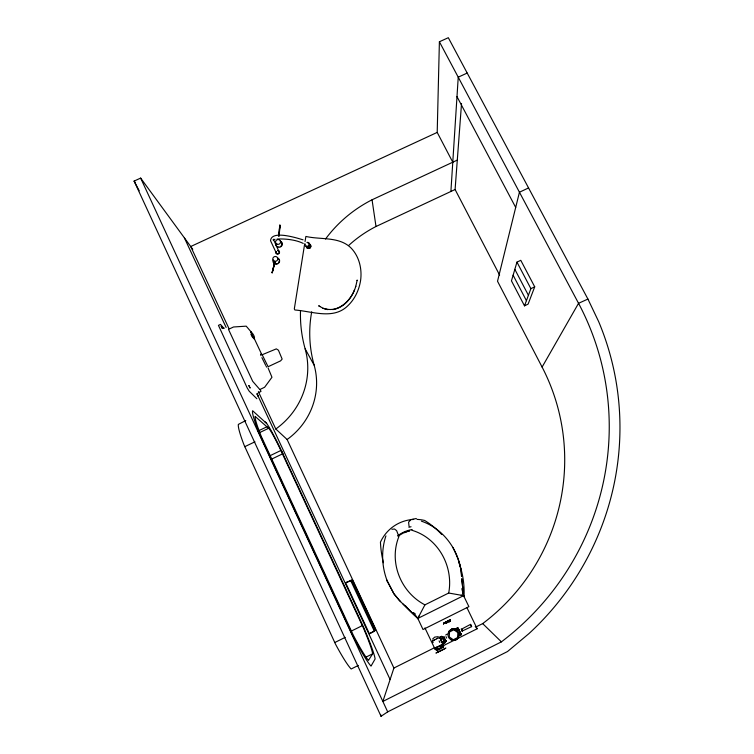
<?xml version="1.0" encoding="UTF-8"?>
<svg xmlns="http://www.w3.org/2000/svg" width="754" height="754" viewBox="0 0 754 754"><rect width="100%" height="100%" fill="white"/><g stroke="black" fill="none" stroke-linecap="round" stroke-linejoin="round"><path stroke-width="1.13" d="M443.983 623.049C442.485 626.791 444.634 620.382 444.69 623.096M448.244 621.296L448.781 620.419L447.98 621.042M452.777 162.204L437.207 132.412L439.394 41.772L448.31 37.7L587.922 299.065L598.667 321.628A281.129 276.416 -29.7 0 1 528.874 633.671L507.508 651.541L387.688 711.87L381.043 716.3L134.118 181.073L140.649 178.095L192.779 249.329M415.237 613.869L413.409 612.738L417.782 618.327L423.022 629.533L468.903 606.65L463.569 595.66L448.705 593.03C453.738 566.311 438.168 537.932 411.825 530.25M391.882 529.27L394.549 529.025L396.651 530.693L398.885 536.612C388.64 562.05 400.628 592.163 424.917 604.859L417.763 618.469L463.569 595.66L461.825 588.667M457.876 632.597L457.593 637.582L453.267 639.741L449.243 636.923L449.535 631.956L453.851 629.797L457.885 632.615M450.901 191.469L458.234 77.172L467.197 73.053M499.6 275.05L455.096 189.508L461.533 103.458M446.802 621.626C445.397 625.236 447.047 620.551 445.991 621.993M445.671 622.455L445.671 621.899L445.972 622.323M444.191 622.889C443.38 624.293 445.19 621.645 444.568 623.011M441.429 644.962L441.561 644.717A5.466 3.204 62.5 0 1 442.475 644.321C447.094 646.866 436.161 651.908 437.744 646.828C443.126 643.379 440.76 650.9 436.924 650.127M447.631 621.004L447.122 622.7M278.726 235.974L279.791 225.05L278.895 236.04M279.037 236.059L280.139 225.55M450.081 620.58L450.355 619.628M279.48 229.565L279.988 225.078M445.162 622.502L444.69 622.955L445.001 622.512M446.085 623.162L446.462 622.078L446.114 623.19M304.663 243.891L294.314 308.895L294.88 309.998C312.024 311.261 333.24 319.969 347.651 305.936C354.785 299.272 359.064 290.073 360.591 280.507C362.165 269.15 359.366 256.944 351.439 248.405C339.677 236.228 320.902 239.932 305.888 236.445L305.031 241.582M418.894 616.131L417.763 618.469M448.102 621.277L447.989 621.051M450.364 619.637L449.95 620.58C448.8 618.883 450.147 622.05 448.677 621.984M442.325 642.691C442.843 645.405 442.108 640.702 444.672 641.984A4.477 2.648 -26.4 0 1 445.058 642.766L442.89 643.85A4.477 2.648 -26.6 0 1 442.494 643.068C441.919 644.406 446.547 643.454 444.521 641.55M357.085 280.554L357.198 280.036L355.69 286.746M447.037 622.719L447.216 621.155L447.122 621.871M272.807 269.96L274.861 261.685L272.175 272.863L272.712 269.979M272.986 269.857L275.012 261.704L272.147 272.844L272.891 269.989M458.272 636.338L457.791 638.148L455.887 639.957L453.314 640.382L450.769 639.307M448.536 633.228L449.016 631.418L450.92 629.609L453.484 629.185L455.18 629.901M445.605 622.295L445.284 622.474M458.375 629.222C458.847 626.687 454.605 628.27 456.5 629.901L456.17 629.383L455.868 629.948M385.916 535.887C381.053 550.448 381.712 566.64 387.207 580.929M516.961 262.128L511.457 280.856L524.501 305.841L528.102 304.116L534.718 286.831L520.778 260.318L516.961 262.128L530.882 288.659L524.501 305.841M445.152 622.484L445.388 622.173M447.131 622.323L447.122 621.56M258.377 391.656L275.794 429.007L287.114 439.507L393.908 668.035L382.862 701.437L501.401 641.861A270.422 265.87 -29.6 0 0 578.544 303.306L439.394 41.772M446.34 621.692L446.811 621.503M447.603 620.966L447.273 621.503M449.846 621.39L450.072 620.57M448.658 632.823L448.894 632.125M447.97 620.796L447.471 621.607L447.999 620.778M355.784 286.303C352.608 297.142 344.493 307.736 332.778 309.621M450.129 620.976L449.638 621.626M353.522 292.203L354.559 289.668M457.065 630.74L458.715 629.91L460.119 632.38M435.765 647.601L436.246 647.328L435.473 648.289L436.641 650.184A5.466 3.186 62.9 0 0 437.556 649.797L436.434 647.45A5.485 3.186 62.6 0 0 435.529 647.846L435.473 648.289M448.649 620.457L448.573 621.06M445.275 622.455L444.907 622.813M448.696 621.098L449.224 620.146L448.922 620.551M445.982 622.333L446.217 621.861M440.864 639.807C447.329 649.43 441.147 632.323 442.711 637.648M458.649 633.586L460.072 632.719L459.638 631.381M476.415 626.734L482.683 623.605A204.579 202.336 -37.1 0 0 542.098 367.066L578.544 303.306L587.922 299.065M353.409 292.363C348.471 302.75 337.076 312.354 324.993 308.735M445.586 622.587L445.84 621.946M448.687 621.993L449.789 620.608L449.648 621.645M372.627 653.822L368.461 660.363L367.961 659.769A63.138 5.438 65.1 0 1 353.409 635.405L261.421 436.726A54.712 4.741 64.3 0 1 255.116 416.397L269.329 428.932A24.797 2.008 64.3 0 1 279.809 448.206L363.23 627.582A44.58 3.666 65.1 0 1 372.504 653.049L372.627 653.822L365.605 657.318M273.212 240.14L273.598 239.546M444.464 641.437C444.219 636.564 438.564 639.401 442.193 642.578M445.416 622.22L445.972 621.843M459.054 635.302A5.57 3.845 -27 0 0 459.205 635.509L461.09 634.84L460.279 632.71M456.179 628.459L456.01 628.883A5.57 3.827 -27 0 0 456.472 629.844L458.366 629.175L457.461 627.752M432.579 639.072L434.728 637.102L438.291 636.659M448.884 621.739L449.865 620.693M374.38 631.277L375.652 629.769L352.42 580.043L345.634 582.757L369.394 633.756L374.38 631.277L350.582 580.316M460.967 635.038L461.128 634.585A5.57 3.845 -27.6 0 0 460.637 633.596L459.148 630.363M440.053 637.026L439.846 637.46A4.467 2.658 -26.6 0 0 439.902 637.667C439.752 639.769 443.267 638.487 442.391 637.083A4.467 2.658 -26.4 0 0 442.023 636.376L440.053 637.026L440.619 639.222M442.202 637.592L441.816 636.348M369.394 633.756L375.021 630.514L351.515 580.184L345.634 582.757M410.421 520.175L408.593 522.145L409.045 526.358M458.743 634.237C459.902 631.466 462.202 635.98 460.411 633.435M455.897 639.618L457.697 637.893M449.384 631.522L450.581 630.372M444.926 648.402C447.857 647.507 431.542 655.433 437.933 651.861M436.161 649.948L436.792 650.071M440.864 645.236L442.966 644.557M441.721 644.727C439.139 646.546 444.455 647.827 442.881 647.036A5.448 3.204 62.8 0 0 443.588 646.659L442.881 644.613M445.708 635.019L447.16 634.142M441.561 644.859L442.362 644.331L441.561 644.727M437.904 646.725L440.025 645.622M470.524 624.378L471.618 626.621L462.73 630.796L461.853 628.987L470.524 624.378L470.93 625.179M437.574 638.336L438.611 637.809M441.382 647.469L441.901 647.196M439.978 645.697L440.967 645.132M440.609 645.858L441.137 645.584M436.689 638.789L437.82 638.223M436.82 638.742L434.606 639.844M435.859 653.058L445.897 648.035M358.282 665.443L351.157 668.996L350.619 668.421A63.213 6.588 65.3 0 1 335.568 644.265L244.07 445.039A54.778 5.74 64.4 0 1 238.358 424.398L245.785 420.553M440.091 637.111L441.58 636.367M393.908 668.035L434.643 647.648M442.636 646.046L455.19 639.76M457.282 638.713L477.169 628.761L466.962 607.715M424.917 604.859L448.705 593.03M351.006 631.249L362.372 625.603M334.672 642.587L345.181 637.375M350.487 580.995L352.42 580.043M434.728 639.769L432.815 640.702M438.017 646.678L436.236 647.469M269.791 455.821L280.884 450.487M271.374 459.243L282.477 453.899M436.952 647.677L437.405 647.46M437.989 648.977L442.947 646.366M437.716 649.288L438.168 649.062M257.783 431.156L267.114 426.689M258.556 433.107L268.801 428.206M244.72 446.707L254.937 441.806M530.882 288.659L534.718 286.831M258.236 392.73L260.978 391.43L260.281 389.695M261.016 354.107L260.535 354.333L261.007 355.709M528.563 187.935L519.44 192.223L497.527 281.242L542.098 367.066M228.594 329.3L233.523 326.982L246.219 326.162L250.78 331.515L252.42 334.625M433.852 640.203L432.56 640.768L433.116 642.606M348.979 245.182A123.731 120.593 0.6 0 1 376.001 226.502L455.096 189.508M325.511 239.046A133.59 129.763 0.4 0 1 372.052 199.791L457.292 160.102M437.141 647.102L435.755 647.677M437.207 132.412L190.715 246.52L229.028 328.687M275.05 239.254L273.363 239.876L273.382 239.235L279.046 251.723M224.343 328.178L223.325 328.32M411.788 519.383L416.349 518.507M451.184 629.807L453.616 629.401L455.228 630.08M453.465 640.014L455.086 639.75M262.232 354.71L276.341 348.876L278.424 350.205L282.156 359.083L280.573 360.883L268.094 366.727L262.241 354.842M277.142 239.018C285.841 238.632 296.105 239.847 303.24 243.429M451.533 628.77L455.388 629.062M461.194 595.198L463.569 595.66M256.869 398.734L249.225 391.232L247.18 387.905L218.443 325.36L220.479 324.399L223.599 327.971M322.957 308.226L324.804 308.716M327.924 309.64L323.277 308.405L318.659 305.766L320.101 306.586M421.411 521.155C444.417 528.969 460.449 552.23 461.561 576.273M451.966 639.722L453.305 640.184M303.07 239.838C296.822 237.981 271.336 229.791 270.535 240.705L276.209 252.844M266.68 423.512L252.637 410.751A60.537 5.24 64.3 0 0 260.554 436.406L352.731 635.537A69.151 5.957 65.1 0 0 371.025 666.112L375.096 658.996A50.348 4.138 65.1 0 0 363.126 626.188L281.515 450.835M400.61 601.673L394.069 594.095L386.717 580.043L393.795 593.521L399.036 600.156L418.479 619.062L402.975 603.954M482.683 623.605L501.401 641.861M475.227 626.461L477.169 628.761M135.522 182.939L134.118 181.073L139.207 190.781M440.449 638.93L440.967 639.948L440.119 638.11L440.383 638.657M443.927 636.734L444.087 637.111M300.507 310.497A133.59 129.763 0.4 0 0 305.144 348.866L314.145 365.172A69.406 67.068 -32 0 1 287.114 439.507M458.884 634.953L459.657 635.688M456.981 96.625L515.698 207.435M266.143 366.274L266.577 367.094M514.841 269.357L528.422 295.295M513.116 275.219L526.424 300.667M471.618 626.621L471.212 625.829M445.85 640.796L446.198 641.484L445.84 640.712M462.343 630.759L461.637 629.298M261.902 357.632L265.691 365.36M445.614 640.306L445.963 641.041M461.938 630.589L462.438 631.607L461.175 629.006M460.411 633.002L460.798 633.794L460.355 632.879M445.312 639.684L445.699 640.495M441.721 641.531L442.494 643.077M459.346 630.778L458.328 628.676L459.035 630.137M458.253 629.392L458.47 629.844M457.16 630.495L456.933 630.014M459.026 635.264L458.79 634.727M458.573 629.185L457.961 627.978A5.58 3.827 -27.5 0 1 458.385 628.893L458.602 629.241M459.959 632.936L460.194 633.426M445.36 639.788L444.596 638.195M439.846 642.474L439.092 640.891M445.982 636.649L446.66 638.082M441.269 640.655L442.485 643.134L442.344 642.634M424.936 627.912L435.312 649.712L435.086 647.639M444.247 637.46L444.634 638.28M442.353 638.035L442.579 638.525M440.854 638.779L441.09 639.269M253.401 336.718L261.732 354.437M268.094 367.98L271.968 377.264L264.626 387.254L259.847 389.535L252.703 381.326L228.745 329.922M443.974 636.876L444.332 637.63M445.68 640.363L445.953 640.947M184.4 237.887L226.134 327.49M256.944 393.635L390.11 679.533M283.221 454.492L280.177 448.027A30.235 2.45 64.3 0 0 267.444 424.577L266.539 423.324A30.235 2.45 64.3 0 0 264.861 421.863M140.649 178.095L387.688 711.87M452.871 547.366C457.207 556.414 461.344 565.868 461.505 576.065M380.619 714.415L381.043 716.3M372.052 199.791L376.001 226.502M461.787 578.525L463.606 596.593L461.825 579.345M314.145 365.172A123.731 120.593 0.6 0 1 311.713 311.807M305.144 348.866A75.004 72.233 -31.2 0 1 275.794 429.007M277.868 250.837A1.527 1.451 -17 0 1 279.103 252.599A1.527 1.451 -17 0 1 277.133 253.674A1.527 1.451 -17 0 1 276.247 251.723M308.132 243.316A1.574 1.433 -43.8 0 1 308.81 245.408A1.574 1.433 -43.8 0 1 306.567 245.993M310.309 245.276A2.017 1.876 -36.2 0 1 309.168 248.028A2.017 1.876 -36.2 0 1 306.605 246.756M306.935 242.439A2.347 2.177 -36.2 0 1 309.677 244.39A2.347 2.177 -36.2 0 1 307.038 246.831A2.347 2.177 -36.2 0 1 305.219 244.023M310.356 245.616A1.857 1.725 -36.2 0 1 309.31 248.141A1.857 1.725 -36.2 0 1 306.953 246.973M309.328 244.098A2.337 2.168 -36.2 0 1 310.808 246.633A2.337 2.168 -36.2 0 1 308.254 248.471A2.337 2.168 -36.2 0 1 306.322 246.256M310.205 245.144A2.017 1.876 -36.2 0 1 309.602 248.17A2.017 1.876 -36.2 0 1 306.803 247.01M310.318 245.785A1.857 1.725 -36.2 0 1 310.262 246.699M310.045 247.133A1.857 1.725 -36.2 0 1 307.528 247.783M307.18 247.51A1.857 1.725 -36.2 0 1 306.916 247.142M277.924 250.469A1.913 1.819 -17 0 1 279.47 252.675A1.913 1.819 -17 0 1 277.01 254.032A1.913 1.819 -17 0 1 275.889 251.582M281.628 242.911A2.875 2.743 -16.5 0 1 281.713 245.012M281.365 245.653A2.875 2.743 -16.5 0 1 280.224 246.586M278.028 246.718A2.875 2.743 -16.5 0 1 277.368 246.398M280.686 241.836A2.875 2.743 -16.5 0 1 281.233 242.307M280.196 241.092A3.346 3.186 -16.5 0 1 281.468 246.238A3.346 3.186 -16.5 0 1 276.002 245.521M275.747 244.73A3.346 3.186 -16.5 0 1 275.719 243.9M279.131 261.138A2.884 2.752 -17.7 0 1 278.612 262.486M277.472 263.429A2.884 2.752 -17.7 0 1 275.267 263.561M274.607 263.24A2.884 2.752 -17.7 0 1 273.664 262.156M277.943 258.65A2.884 2.752 -17.7 0 1 278.886 259.734M277.444 257.906A3.355 3.204 -17.7 0 1 279.404 261.987A3.355 3.204 -17.7 0 1 275.106 263.994A3.355 3.204 -17.7 0 1 273.146 259.904M416.199 616.668A104.061 102.563 64.8 0 1 405.341 605.622M383.418 562.757A104.061 102.563 64.8 0 1 380.44 542.164A39.293 38.756 -89.7 0 1 413.673 519.431M416.99 519.402A39.293 38.756 -89.7 0 1 424.662 520.458A84.146 82.459 -81.9 0 1 441.721 534.492M458.668 561.928A84.146 82.459 -81.9 0 1 464.021 596.376M397.49 535.943A33.572 33.101 89.5 0 1 412.118 529.525M398.678 535.877A33.053 32.592 89.5 0 1 403.484 532.984M404.323 532.578A33.053 32.592 89.5 0 1 409.601 530.712M408.904 527.291A37.285 36.758 89.1 0 1 411.043 526.754M404.398 532.729A32.893 32.422 89.5 0 1 409.639 530.873M258.283 396.284L257.218 394.097L258.283 396.284M250.036 387.905L248.905 385.614L250.036 387.905M250.912 331.911C254.645 345.078 256.652 336.218 250.912 331.911M251.582 333.965L250.912 334.286L252.562 337.406L253.221 337.095L251.582 333.965M222.402 328.49L221.224 326.209L222.402 328.49M277.189 244.239A2.516 2.394 -16.4 0 0 280.545 241.497A2.516 2.394 -16.4 0 0 276.473 240.149A2.516 2.394 -16.4 0 0 277.189 244.239M274.418 261.186A2.526 2.413 -17.6 0 0 277.774 258.433A2.526 2.413 -17.6 0 0 273.693 257.076A2.526 2.413 -17.6 0 0 274.418 261.186M449.007 631.296A5.759 5.598 81.9 0 0 452.956 640.429A5.759 5.598 81.9 0 0 458.658 632.408A5.759 5.598 81.9 0 0 449.007 631.296"/></g></svg>
